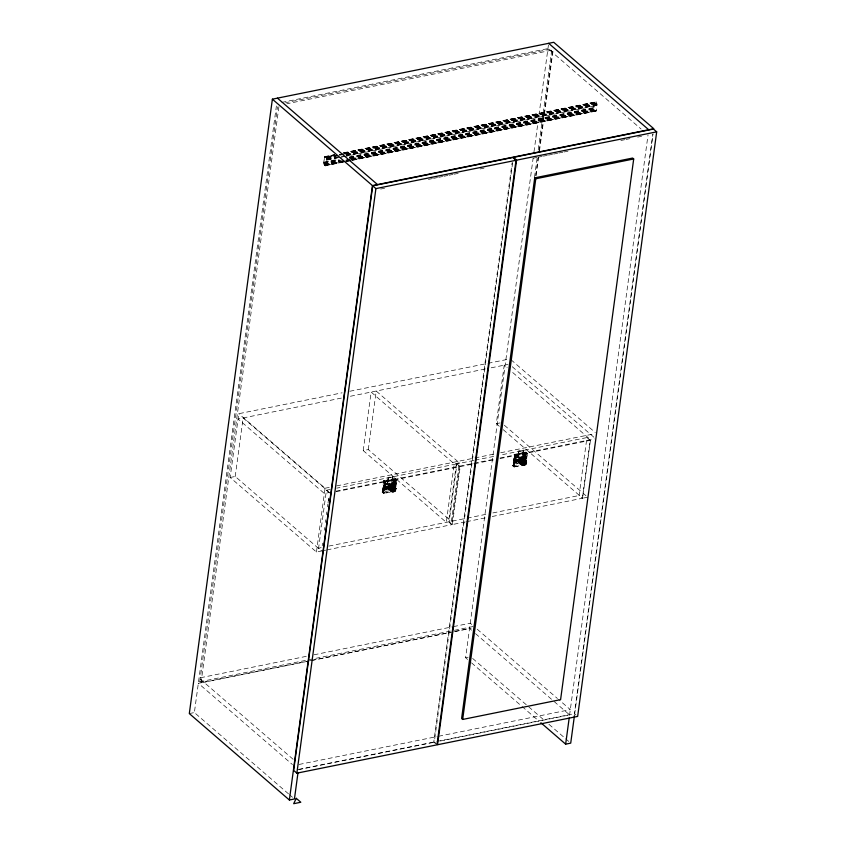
<?xml version="1.0" encoding="UTF-8"?>
<svg xmlns="http://www.w3.org/2000/svg" width="846" height="846" viewBox="0 0 846 846"><rect width="100%" height="100%" fill="white"/><g stroke="black" fill="none" stroke-linecap="round" stroke-linejoin="round"><path stroke-width="0.63" stroke-dasharray="4.23 3.17" d="M395.611 483.003L389.551 483.161L387.849 486.133L387.627 487.761L388.758 489.57L394.87 487.92L395.706 483.151L394.426 482.009L391.709 482.231L392.068 479.513L395.093 478.91L396.541 480.295L395.019 491.135L396.245 489.03L395.759 487.317L391.613 483.88L388.938 484.631L395.145 489.971L393.475 491.304L392.036 490.394M520.089 456.777L518.154 460.584L519.307 463.174L525.461 461.493L526.233 456.724L516.06 458.553L516.123 457.231L524.023 456.681L525.641 452.515L527.132 453.858L525.768 463.946L525.102 464.327L525.726 464.634L518.841 458.934M384.021 480.697L395.484 478.466L392.692 484.61L393.591 490.12L394.077 489.792L382.244 492.245L383.555 481.332C385.691 479.143 385.575 484.821 385.448 481.712L396.795 479.587L395.378 490.775L388.6 484.959L389.551 483.743L393.475 483.077L395.093 478.91L392.068 479.513L392.237 482.696L391.529 483.352L390.45 482.981M393.358 492.182C391.286 493.112 387.161 486.736 388.758 489.57L384.835 489.982L383.545 488.925L390.545 487.962L392.375 486.112L390.989 484.705L388.028 486.376L387.88 487.423L393.358 492.182L395.262 490.944M395.145 489.971L395.97 488.576L390.503 483.827M522.944 459.103C523.272 460.985 518.312 463.597 519.148 459.864L518.429 461.038L520.079 458.701L521.876 458.447L526.794 462.646L526.349 463.894L525.8 464.655L519.529 459.219M526.371 463.238C527.809 454.059 516.716 469.139 523.854 461.652C528.708 460.108 525.08 467.003 522.574 464.01M394.67 490.955L384.116 493.081L382.667 491.685L384.211 484.198L389.551 483.161M393.697 491.24L387.849 486.133L386.368 486.524L384.919 485.805L386.548 486.63C377.792 484.081 392.026 491.114 384.909 486.228L385.575 483.626L387.563 484.272L388.642 483.373L389.551 483.743L385.279 485.128L384.74 489.961M394.722 487.994L395.368 486.683L393.993 486.767L395.516 479.322L393.591 490.12L392.734 484.853L391.349 482.823M521.897 456.438L524.679 460.034L526.254 456.819L524.88 455.613L524.34 460.605L518.228 462.254L514.051 462.402L514.791 457.76L516.123 457.231L518.101 457.887L519.19 456.977L520.089 457.358L519.148 458.564L525.926 464.391L524.309 465.681L522.796 465.734L521.739 464.454L522.141 463.069M520.999 456.597L522.067 456.956L522.786 456.311L523.156 453.593L515.087 454.651L516.113 458.532L515.161 463.46L519.307 463.174L518.64 462.297M385.237 487.909L385.787 486.598L384.602 485.837M391.941 491.97C389.551 489.95 393.295 485.477 395.759 487.317M392.565 484.811L392.438 486.788L390.736 489.168L391.677 487.962M393.591 485.763L392.692 484.61L394.025 486.418L395.093 485.107L393.168 484.081L393.728 485.382L392.724 488.639L393.591 485.879L392.681 484.673L393.602 485.995C391.55 484.737 396.488 481.85 395.653 478.889L395.167 478.413L396.911 479.883M525.377 464.814L514.03 466.939L515.574 455.582L527.333 453.202L525.926 464.391M517.001 460.182C513.289 460.118 516.874 463.322 517.244 460.647C513.564 456.375 514.939 463.968 518.164 461.366L521.739 464.454M525.641 452.515L522.617 453.128L522.246 455.846L524.351 455.645L525.948 456.544L524.224 459.812M525.673 459.061L523.991 457.76L526.223 458.521L525.652 459.188C521.041 458.395 528.327 453.223 525.715 452.028L514.389 454.429L512.782 465.86L524.139 463.64L520.205 461.853L524.139 463.64L524.7 463.026L526.064 452.927C523.706 453.541 530.643 455.18 525.715 452.028L524.774 463.037L524.129 463.735L523.251 458.416L524.171 459.716M388.515 487.497L388.6 486.26C387.542 491.621 396.404 483.14 394.151 489.411L395.653 478.889C397.832 480.274 396.087 481.088 394.976 479.069M323.69 162.538C326.757 142.562 328.586 176.19 323.69 162.538L337.903 159.661M593.776 107.939C596.853 87.963 598.682 121.602 593.776 107.939L349.535 157.303M382.128 491.96L383.862 493.419L384.031 492.467C385.3 493.102 382.582 492.224 383.862 493.419L394.839 491.198M394.617 482.178C397.239 480.01 393.094 478.064 396.372 480.422M288.497 793.844L194.379 712.554L276.388 105.993M453.065 631.909L201.01 682.87L199.762 681.781L277.499 106.86M201.01 682.87L278.926 106.628M230.154 477.482L235.22 476.467L321.522 551L316.457 552.026L230.154 477.482L238.773 413.705L342.091 392.819M235.22 476.467L243.13 417.945L328.438 491.621M316.457 552.026L325.076 488.237L238.773 413.705M325.668 550.164L321.797 550.936L318.582 548.166L326.419 490.236L330.278 489.453M322.22 545.797L322.58 543.195M324.335 530.188L324.684 527.587M325.393 522.394L325.742 519.793M326.44 514.59L326.799 511.989M327.497 506.786L327.846 504.184M328.026 502.884L328.904 496.38M328.586 500.737L328.935 498.157M363.23 450.59L371.14 392.068L454.228 463.83L459.293 462.804L451.383 521.316L368.285 449.564L363.23 450.59L446.318 522.342L454.228 463.83M368.285 449.564L376.206 391.042L459.293 462.804M385.448 481.712L383.386 492.943L382.128 491.864L382.614 492.34L385.046 485.9L386.654 486.81M383.735 492.615L385.057 482.58M387.204 483.14L387.574 480.433L384.549 481.036L385.565 484.917L384.391 484.039L383.989 481.649L384.655 481.279M387.785 480.285L388.187 477.366L392.681 476.457L392.83 479.841L387.785 480.285L392.83 479.841M386.125 483.457L387.563 484.272L388.103 480.888L387.574 480.433M388.325 480.75L388.187 477.366M392.29 479.375L392.681 476.457M456.396 463.957L448.57 521.887L451.785 524.668L459.611 466.738L456.396 463.957L336.719 488.153M473.697 460.467L456.956 463.841L449.131 521.771L452.346 524.552L465.215 521.95M452.346 524.552L460.182 466.622L456.956 463.841M435.373 743.454L433.765 742.069L512.094 162.739M512.655 162.622L434.326 741.953L437.541 744.734M499.277 426.257L496.306 423.687L504.216 365.165L507.188 367.735M467.574 659.446L465.596 657.733L533.107 158.361M533.995 151.825L548.663 43.326M534.524 177.195L537.178 157.546M538.246 149.689L551.878 48.846L285.61 102.673M535.698 175.64L538.172 157.335M539.061 150.8L552.671 50.147M536.131 175.651L538.606 157.314M539.494 150.768L553.125 49.925L286.857 103.751M513.924 466.558L514.844 466.336L513.162 465.353L514.527 455.264L515.14 455.074M514.231 466.283L516.166 455.571L515.626 456.216M517.752 456.755L518.112 454.038M518.334 453.9L518.725 450.971L523.23 450.061L523.367 453.456L518.334 453.9L523.367 453.456M516.663 457.062L518.101 457.887L518.651 454.503M518.873 454.365L518.725 450.971M522.839 452.991L523.23 450.061M586.944 437.572L590.159 440.343L582.323 498.273L579.108 495.502L586.944 437.572L500.716 455M587.674 497.194L582.608 498.22L590.519 439.709L512.147 372.029M569.548 715.388L648.025 134.969M576.041 715.018L574.434 713.633L652.763 134.303M574.614 714.362L653.08 133.943M396.319 480.443L396.425 479.502M526.804 454.069L526.963 453.107M384.274 492.848L382.667 491.685L383.756 489.062M522.194 461.334L523.272 462.254L524.16 459.241L523.251 458.151L526.191 452.504L523.854 458.437L525.377 459.674L526.106 459.399L523.653 457.718L524.203 459.114M515.595 459.515L517.086 460.245L515.51 459.441L513.162 465.945L512.676 465.48L514.41 467.034C514.907 465.194 514.611 467.806 513.215 465.3L514.051 462.402L515.426 463.597L516.123 461.726L515.024 460.287L516.018 461.705L515.214 463.523L514.03 461.556M525.176 455.888L526.064 452.927L524.351 455.645L525.493 453.033M390.101 483.933L396.277 488.628L393.527 487.931L391.603 489.464L391.455 490.511L385.057 486.281L386.622 487.412M383.608 481.152L385.416 482.632L385.617 481.966L396.171 479.83M523.272 462.254L524.129 459.494L523.251 458.151L524.139 459.367M513.585 465.765L514.114 462.572M525.112 455.719L526.064 452.927M383.534 487.085L384.602 488.005C387.045 488.692 381.906 484.25 385.586 488.121L384.877 489.982L383.502 488.787L382.625 491.748L383.989 481.649L384.391 484.039M382.614 492.34L384.983 486.418L386.389 487.761L387.584 487.37M513.162 465.945L515.563 459.96L517.107 461.144M325.964 165.562L326.397 164.494L344.491 160.835M393.728 485.382L395.706 483.203L394.331 482.009L395.42 479.418M594.833 102.123L594.4 103.191L342.397 154.131M513.258 465.258L514.305 462.667L513.215 465.3M524.922 455.613L526.022 452.98M394.934 479.375L393.813 482.03L395.41 482.929C396.446 486.841 391.106 482.654 394.987 484.927L395.685 484.906L395.103 485.572L393.453 484.155M394.384 482.009L395.516 479.322M514.146 454.757L516.208 456.005M516.208 460.277L515.077 459.494L516.335 460.213L515.457 459.843L516.113 458.532L515.034 457.601M525.26 461.609L525.916 460.298L524.848 459.367M385.586 488.121L384.666 489.919L383.481 487.941M393.802 485.255L392.808 484.335L395.653 478.889L393.538 484.441L395.135 485.445M526.191 452.504L523.399 457.887L524.435 458.765L523.346 457.95M384.803 482.41L385.099 481.892L385.416 482.632M515.351 456.026L515.648 455.508L515.954 456.248L515.986 455.328L514.738 454.249M383.122 492.065L382.9 491.547M522.225 461.567L521.284 462.783C523.336 462.307 522.722 456.491 524.139 459.611M384.2 480.634L383.555 481.332L385.237 482.675M392.808 484.335L393.898 485.149M514.093 454.947L514.654 454.27L516.261 455.878M516.599 461.63L515.225 460.266L517.022 461.271L518.133 460.985L523.907 465.786M391.159 490.458L391.603 489.464M384.602 488.005L385.184 487.338L384.264 486.249L385.226 487.211M514.072 460.689L515.151 461.62L515.722 460.954L514.812 459.854M524.774 463.037L524.129 463.735L523.283 458.458L524.361 459.949M389.699 484.113L396.245 489.03L391.169 484.758M385.691 488.121L384.93 486.482M383.851 480.814L385.691 482.326M388.367 488.893L391.338 488.29M522.733 457.845L521.432 457.39L519.486 458.236L525.694 463.576M525.271 459.769L523.357 458.543L524.287 459.896M395.833 489.633L390.588 484.673M383.65 486.196L385.459 486.852L384.412 485.985M394.352 484.843L393.104 484.102L395.558 485.794L394.828 486.059L393.369 484.779L394.923 485.953M514.199 459.812L515.997 460.467L515.013 459.537M518.133 460.985L516.938 461.377L515.468 460.087M514.389 458.913L515.457 459.843L518.387 459.738L524.234 464.856M383.841 485.308L384.909 486.228L387.849 486.133M516.695 460.108L515.341 459.399L516.811 460.108L518.387 459.738M281.898 102.366L547.954 48.592L641.078 129.015M324.917 156.573L334.561 154.67M343.19 152.83L595.605 101.901M334.783 154.765L324.737 156.721L324.314 157.79L334.646 155.696M343.825 152.936L595.827 101.996M324.589 156.912L333.705 155.178M343.973 152.999L596.039 102.154M324.462 157.166L334.805 155.072M343.857 153.242L594.558 102.567M326.154 156.954L333.906 155.389M344.248 153.306L596.24 102.355M324.378 157.462L337.977 154.86M339.267 154.607L343.148 153.824M344.438 153.56L596.441 102.62M326.524 157.515L338.157 155.167M339.447 154.903L343.317 154.12M344.618 153.856L596.61 102.916M326.683 157.853L338.305 155.495M339.606 155.241L343.476 154.458M344.766 154.194L596.768 103.254M326.81 158.213L335.851 156.383M346.194 154.289L596.895 103.614M326.905 158.593L335.957 156.764M346.289 154.67L597.001 103.995M326.979 158.974L338.612 156.626M346.363 155.061L597.065 104.386M327.021 159.365L336.063 157.536M346.405 155.453L597.107 104.767M327.021 159.746L339.944 157.134M341.234 156.87L345.115 156.087M346.405 155.823L597.107 105.147M326.99 160.106L337.332 158.012M338.622 157.747L342.493 156.965M343.793 156.7L597.075 105.507M323.711 162.178L337.935 159.302M349.567 156.954L593.807 107.579M323.69 162.908L339.193 159.778M349.535 157.684L593.776 108.309M323.732 163.299L339.235 160.158M349.578 158.075L593.818 108.7M323.796 163.69L339.309 160.55M349.641 158.466L593.892 109.092M323.902 164.071L340.695 160.666M351.037 158.583L593.987 109.472M324.029 164.431L344.703 160.243M345.993 159.989L349.874 159.207M351.164 158.942L594.114 109.832M324.187 164.759L340.98 161.364M346.151 160.317L350.033 159.534M351.323 159.281L594.273 110.16M345.781 160.571L349.662 159.788M350.953 159.524L596.483 109.895L596.06 110.963L324.97 165.679M324.356 165.065L341.16 161.671M351.502 159.577L594.452 110.466M324.557 165.319L341.837 161.681M346.522 160.877L350.403 160.095M351.693 159.831L596.419 110.223M326.239 165.107L345.623 161.195M346.913 160.93L350.794 160.148M352.084 159.883L596.324 110.519M324.758 165.53L596.208 110.763M325.192 165.774L345.179 161.787M346.469 161.523L351.037 160.55M351.64 160.476L595.88 111.101M380.679 189.049L384.549 188.267M428.457 179.394L432.338 178.601M433.628 178.347L437.498 177.565M438.788 177.3L442.67 176.518M443.96 176.254L447.83 175.471M449.12 175.217L453.001 174.424M454.291 174.17L458.162 173.388M480.116 168.946L483.997 168.164M533.075 158.244L536.946 157.462M538.236 157.197L542.117 156.415M543.407 156.15L547.277 155.368M548.568 155.114L552.449 154.321M553.739 154.067L557.609 153.285M558.899 153.02L562.78 152.238M564.071 151.973L567.941 151.191M620.89 140.489L624.771 139.706M626.061 139.442L629.932 138.659M637.683 137.094L641.554 136.312M349.842 391.254L486.746 363.579M488.036 363.315L508.7 359.138M341.382 398.085L238.064 418.971L324.367 493.504L329.432 492.478M350.424 396.256L486.027 368.845M491.198 367.799L508.012 364.404M496.306 423.687L500.102 422.915M325.076 488.237L330.247 487.19M336.708 485.89L473.601 458.215M474.892 457.95L495.555 453.773M500.726 452.737L595.002 433.681M474.976 460.203L494.286 456.301M388.726 477.831L393.221 476.922M519.264 451.436L523.769 450.527M335.989 491.156L494.847 459.04M500.007 458.003L594.315 438.937M388.103 480.888L392.607 479.978M336.074 491.706L459.611 466.738M460.182 466.622L494.921 459.6M500.071 458.553L590.159 440.343M516.166 455.571L526.709 453.445M387.88 487.423L388.462 487.307M514.664 466.696L525.207 464.56M318.582 548.166L321.163 547.648M328.883 546.082L465.86 518.387M467.151 518.133L487.74 513.966M492.88 512.93L579.108 495.502M326.947 549.9L451.785 524.668M466.506 521.686L487.095 517.53M492.245 516.483L582.323 498.273M306.241 656.359L199.043 678.037L293.16 759.317M313.993 654.793L452.176 626.865M453.467 626.6L470.26 623.206L472.237 624.919M199.762 681.781L453.107 630.577M454.408 630.312L473.792 626.389M310.694 660.589L198.334 683.304L292.452 764.583M311.984 660.324L450.178 632.385M455.338 631.349L469.551 628.472L471.529 630.185M454.365 631.655L471.169 628.261M189.314 713.58L194.379 712.554M465.596 657.733L468.124 657.215M299.114 764.446L437.297 736.517M438.588 736.253L570.32 709.625L558.434 699.356M298.797 769.352L433.765 742.069M436.896 741.434L574.434 713.633M298.395 769.712L435.299 742.037M440.459 741.001L569.612 714.891L552.766 700.34M392.967 492.224L387.627 487.761L385.935 488.079L384.676 486.651L385.818 488.11M526.022 464.116L525.112 464.264L525.768 463.946M518.164 461.366L516.716 461.567L515.351 460.192L516.832 461.482M387.627 487.761L386.178 487.952L384.814 486.587L386.062 488.026M518.905 462.498L521.887 461.895L525.461 464.983M515.774 456.28L514.114 454.852M515.151 461.62L515.849 461.599L514.876 460.213L515.923 461.662M525.916 460.298L524.583 460.266L524.7 463.026L524.298 460.636L524.636 462.963M525.8 452.018L527.439 453.403M523.843 457.697L525.451 458.479M518.281 457.221L517.202 456.903L518.101 457.887M387.743 483.605L386.664 483.299L387.563 484.272M383.069 491.547L384.264 492.562M393.559 489.993L389.668 488.237L393.591 490.024M523.896 457.707L525.355 458.437M515.457 459.41L516.906 460.139M524.034 457.813L525.525 458.543M394.701 484.8L393.295 484.081L394.585 484.79M386.262 486.503L384.856 485.784L386.146 486.492M395.05 485.012L393.485 484.198L395.093 485.107M385.046 485.9L386.611 486.714M525.641 458.712L524.055 457.855L525.673 458.818M517.202 460.425L515.616 459.568L517.234 460.531M515.277 459.399L516.578 460.118M386.03 486.513L384.729 485.794L385.913 486.545M524.89 458.447L523.653 457.718L524.774 458.5M515.203 459.42L516.451 460.161M524.076 457.982L525.683 458.934M517.244 460.647L515.637 459.685L517.234 460.763M386.696 487.159L385.089 486.143L386.664 487.285M393.041 484.134L394.225 484.895M517.213 460.89L515.626 459.822L517.16 461.017M524.657 458.574L523.515 457.781L524.541 458.659M392.978 484.176L394.109 484.959L392.914 484.219M385.67 486.672L384.528 485.879L385.554 486.757M524.034 458.194L525.609 459.315M395.061 485.699L393.496 484.578L394.997 485.826M523.833 455.677L524.023 456.681L522.246 455.846M393.284 482.072L393.475 483.077L391.709 482.231M525.546 459.441L524.002 458.257L525.461 459.558M385.025 486.355L386.559 487.539M392.184 484.229L391.529 483.352M395.23 490.342C394.437 491.515 392.745 487.359 389.34 485.244M514.96 459.59L515.997 460.467M510.984 359.74L595.298 432.56M512.253 366.72L594.59 437.826M504.343 425.231L586.68 496.338M503.243 429.683L582.608 498.22M527.09 453.911L525.599 452.557L522.617 453.128L523.156 453.593M525.482 452.747L526.984 453.995M525.197 456.734L526.275 457.654M525.155 457.591L526.223 458.521M526.519 461.197L522.067 456.956M521.802 457.411L526.677 461.504M523.209 458.765L526.772 461.853M521.432 457.39L525.662 461.197M521.041 457.432L526.815 462.233M520.639 457.549L526.519 462.593M521.337 458.289L526.487 462.804M521.136 458.289L526.709 463.058M520.237 457.718L524.499 461.398M520.713 458.373L526.561 463.481M519.856 457.95L524.065 461.546M520.279 458.564L526.349 463.894M520.079 458.701L523.653 461.789M519.878 458.86L526.096 464.285M524.171 463.09L525.8 464.56M519.254 459.642L524.869 464.528M518.587 459.325L524.668 464.655M520.882 461.683L525.091 465.268M518.566 459.981L524.7 465.501M518.503 460.203L523.811 464.94M518.238 460.161L523.611 464.94M515.457 459.843L514.527 455.264L514.939 457.654L516.06 458.553M518.429 460.626L524.309 465.681M515.912 458.648L514.759 457.813L514.527 455.264M518.154 460.584L521.993 463.925M514.717 457.855L515.732 458.892M514.643 458.014L515.711 458.944M519.941 462.751L523.515 465.839M518.27 461.715L523.135 465.818M518.429 462.032L522.796 465.734M518.228 462.254L519.307 463.174M516.282 462.529L517.35 463.449M513.554 465.152L514.844 466.273M513.321 465.215L514.812 466.463M512.676 465.649L514.326 467.045M394.659 483.119L395.727 484.049M394.606 483.986L395.685 484.906M394.299 485.763L395.368 486.683M391.613 483.88L396.129 487.888M391.264 483.796L394.839 486.884M390.894 483.775L396.235 488.248M392.703 485.541L396.277 488.628M390.165 484.758L396.013 489.866M389.308 484.346L393.527 487.931M389.742 484.959L395.812 490.278M391.984 487.592L395.558 490.68M383.777 480.888L385.586 482.506M383.714 480.972L385.533 482.558M388.98 485.615L395.251 491.04M388.303 485.329L391.878 488.406M393.517 489.654L395.103 491.082M388.832 485.816L394.923 491.177M388.705 486.038L394.913 491.378M388.05 485.72L394.12 491.05M390.979 488.576L394.553 491.653M390.334 488.068L393.908 491.156M387.965 486.587L394.162 491.886M387.701 486.556L393.263 491.325M387.891 487.021L393.76 492.065M384.909 486.228L383.989 481.649L384.211 484.198L385.416 485.001M387.605 486.968L392.692 491.24M384.211 484.198L385.216 485.223M384.116 484.356L385.173 485.329M389.023 489.115L392.597 492.203M387.722 488.11L392.248 492.118M387.69 488.639L388.758 489.57M385.734 488.914L386.802 489.845M382.72 491.642L384.243 492.922M382.191 492.192L383.619 493.408M326.419 490.236L329.633 493.007M477.197 629.191L557.44 698.5M475.494 633.612L551.782 699.494M472.639 658.421L544.961 720.877M548.927 724.303L564.779 737.987M565.763 738.844L568.734 741.413M471.539 662.862L521.073 705.649M522.067 706.505L538.902 721.046M289.491 794.69L292.462 797.26M514.907 459.653L515.912 460.573M384.37 486.038L385.364 486.968M394.722 486.164L393.316 484.832L394.617 486.249M384.867 486.535L386.284 487.867M523.79 458.49L525.155 459.854M523.304 458.014L524.266 458.987M515.827 460.7L514.865 459.716L515.764 460.827M384.327 486.112L385.29 487.085M525.038 459.928L523.727 458.521L524.922 459.981M393.189 484.917L394.5 486.313M392.724 484.472L393.665 485.509M393.115 484.948L394.373 486.365M524.795 460.013L523.6 458.574L524.679 460.034M516.356 461.726L515.151 460.277L516.24 461.736M394.257 486.408L393.052 484.959L394.13 486.418M514.791 459.928L515.7 461.081M385.152 487.465L384.253 486.313L385.142 487.592M394.025 486.418L392.925 484.97L393.919 486.387M515.69 461.197L514.791 459.991L515.7 461.313M523.304 455.719L524.023 456.681M392.766 482.114L393.475 483.077M384.422 486.662L385.48 488.089M392.819 484.927L393.676 486.196M384.38 486.64L385.385 488.047M384.592 481.469L385.036 483.806M515.193 454.884L515.584 457.411M514.59 455.317L514.939 457.654M394.099 489.358L393.929 486.862M524.478 460.478L524.7 463.026M523.473 458.574L524.562 460.023L523.473 458.574M395.124 485.213L393.527 484.303L395.135 485.329M386.685 486.915L385.089 486.016L386.696 487.032M385.152 487.708L384.253 486.45L385.184 487.814"/><path stroke-width="1.27" d="M272.38 99.172L372.452 185.591L653.789 128.719L553.728 42.3L272.38 99.172L189.314 713.58L289.374 799.999L294.44 798.973L297.972 772.832M289.374 799.999L372.452 185.591M372.695 185.824L293.657 770.389L296.872 773.17L436.98 744.84L516.018 160.285L512.803 157.504L372.695 185.824L375.91 188.605L516.018 160.285M296.872 773.17L375.91 188.605M516.578 160.169L437.541 744.734L577.649 716.403L656.686 131.849L653.472 129.068L513.363 157.388L516.578 160.169L656.686 131.849M534.714 177.84L461.609 718.518L462.677 719.449L560.591 699.653L633.696 158.974L632.618 158.054L534.714 177.84L535.782 178.77L633.696 158.974M462.677 719.449L535.782 178.77M574.434 715.674L570.722 743.126L565.657 744.152L569.189 718M548.663 43.326L648.723 129.745M277.446 98.147L377.517 184.565M540.89 722.759L565.657 744.152M296.269 798.338L293.668 803.7L300.816 802.251L296.269 798.338"/></g></svg>
